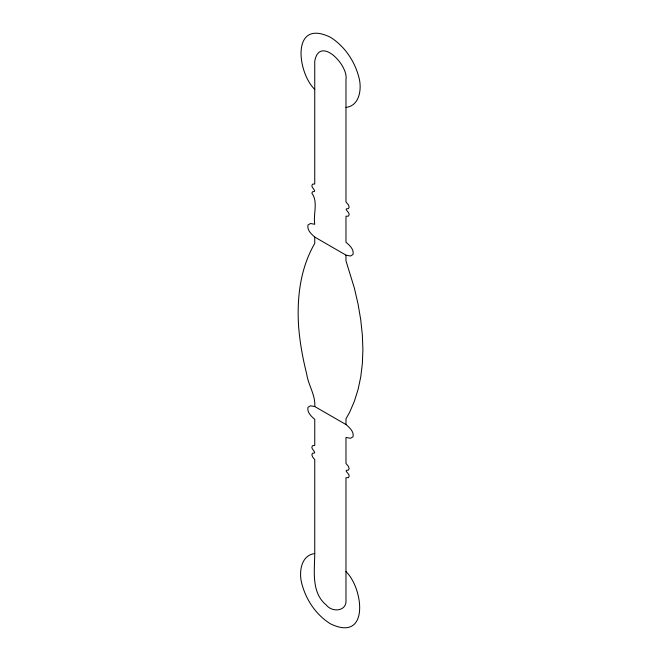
<?xml version="1.0" encoding="UTF-8"?>
<svg xmlns="http://www.w3.org/2000/svg" width="661" height="661" viewBox="0 0 661 661"><rect width="100%" height="100%" fill="white"/><g stroke="black" fill="none" stroke-linecap="round" stroke-linejoin="round"><path stroke-width="0.99" d="M314.743 553.571L314.752 459.626L312.595 456.974L311.852 454.661L312.595 453.198C317.941 453.71 311.463 449.422 311.852 447.117L312.595 445.654L314.76 445.44L314.768 419.355C311.356 416.422 306.803 412.29 307.976 407.325L310.496 405.796L314.768 406.548L345.976 424.544C349.487 427.493 354.197 431.691 353.024 436.772L350.504 438.301L345.976 437.425L345.976 463.468L348.405 466.327L349.148 468.649L348.405 470.103L346.389 470.318C344.811 471.186 349.727 474.02 349.148 476.193L348.405 477.647L345.976 477.705L345.976 599.676C347.157 611.433 332.376 612.764 326.319 605.079C311.009 592.496 314.619 570.906 314.743 553.571C301.193 555.149 298.871 571.724 301.556 582.605C305.613 599.254 315.743 614.606 330.36 623.777C369.598 642.864 363.641 588.587 345.976 571.6M314.768 406.548C315.652 395.154 308.241 385.107 306.704 374.002C302.779 358.51 299.912 342.753 298.64 326.815C296.739 298.359 300.16 268.465 314.743 243.455L314.76 237.068C311.356 234.126 306.803 230.003 307.976 225.037L310.496 223.509L314.76 224.277C313.066 214.04 318.379 201.936 311.852 193.161L312.595 191.707C317.875 192.111 311.496 187.988 311.852 185.617L312.595 184.155L314.743 183.998L314.743 61.324C319.263 34.983 348.512 64.902 345.976 79.353L345.976 201.969L348.405 204.836L349.148 207.149L348.405 208.612L346.389 208.826C344.811 209.694 349.727 212.52 349.148 214.693L348.405 216.155L345.976 216.213L345.976 242.256C349.479 245.206 354.197 249.404 353.024 254.485L350.504 256.014L346.141 255.22L314.76 237.068M345.976 107.429C359.526 105.851 361.848 89.276 359.163 78.395C355.106 61.746 344.968 46.394 330.36 37.223C291.121 18.136 297.078 72.413 314.743 89.4M345.976 255.138L345.976 260.88L354.296 287.808L358.055 304.052L360.741 319.8L362.36 334.995L362.897 349.611L362.36 363.6L360.741 376.935L358.055 389.569L354.296 401.475L349.479 412.621L345.976 418.793L345.976 424.544"/></g></svg>
